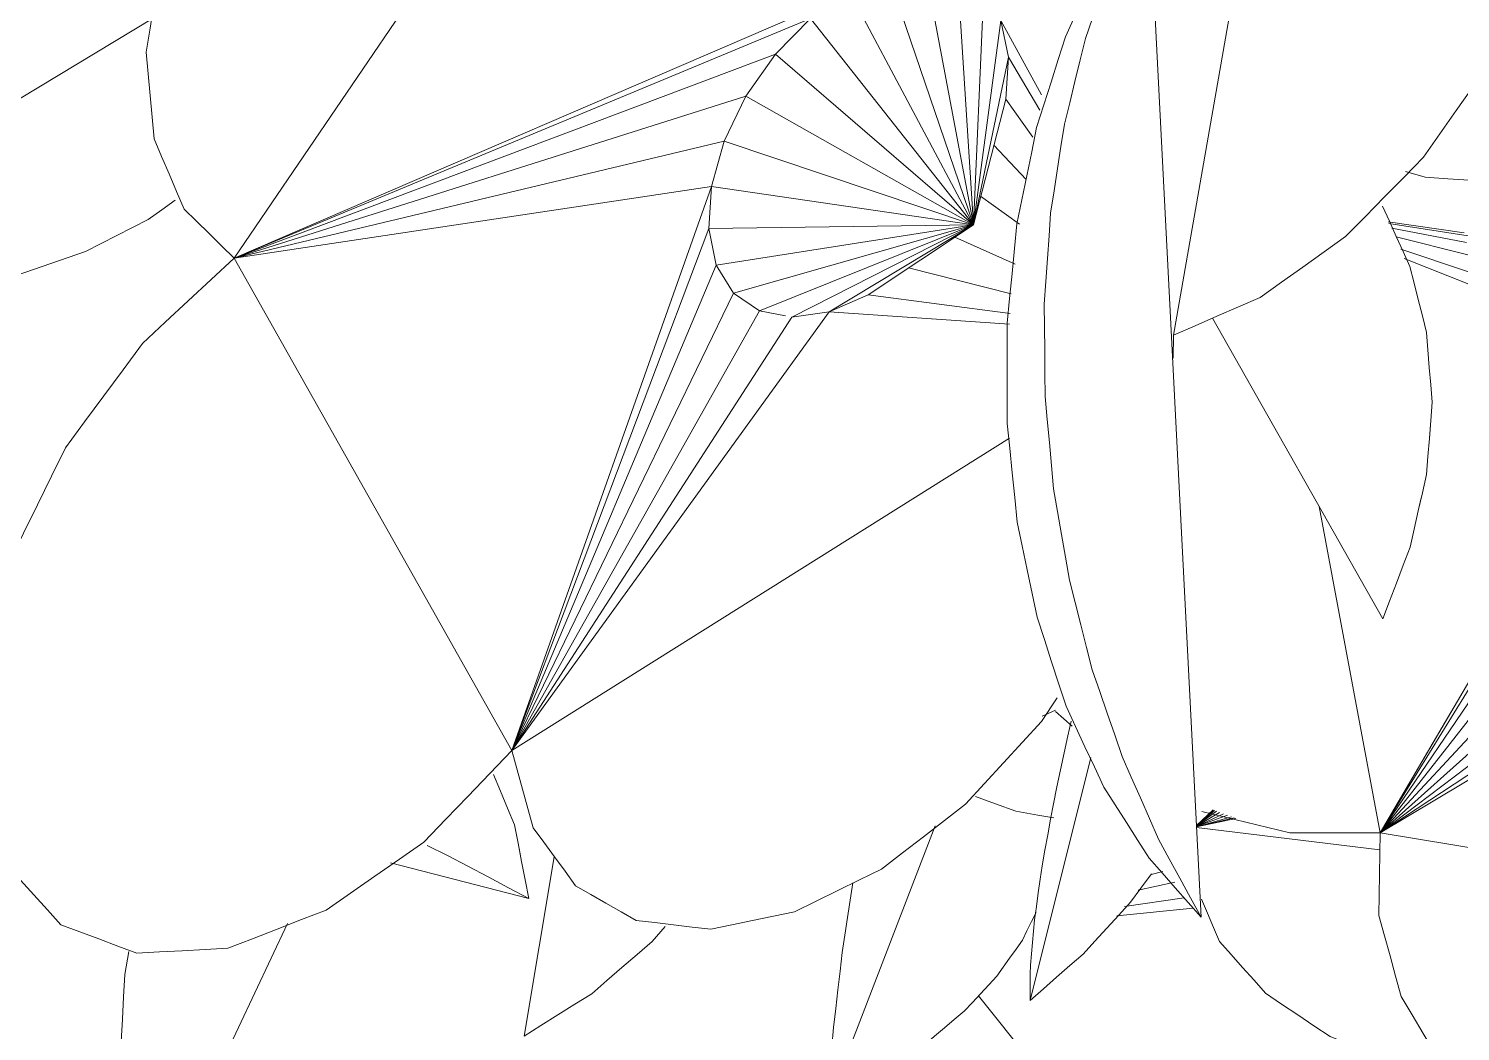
# Model space of a CAD drawing. Header units: metres. Extents: x -18.34 to -13.25, y -25.49 to -16.26.
# Drawn here: x -15.0829 to -15.0059, y -21.3195 to -21.2657 of the extents above; entities that cross this region are included whole.
import ezdxf

# ---------------------------------------------------------------- set-up
doc = ezdxf.new("R2010")
doc.units = ezdxf.units.M
doc.layers.add('Importações nas famílias', color=7, linetype='Continuous', lineweight=5)
doc.layers.add('Vegetação', color=7, linetype='Continuous', lineweight=5)

# ---------------------------------------------------------------- blocks, each defined once
blk = doc.blocks.new('Planta_pergolado_12200 - plantas pergolado_skp_Component_12-V12-Pavimento 02 - Executivo')
at = {"layer": 'Importações nas famílias', "color": 9, "flags": 128}
for points in [[(0.194972, 0.074206), (0.195857, 0.074168), (0.196743, 0.07413), (0.197629, 0.074092), (0.198515, 0.074055)], [(0.198515, 0.074055), (0.199462, 0.074049), (0.20041, 0.074043), (0.201357, 0.074037), (0.202304, 0.074032)]]:
    blk.add_lwpolyline(points, dxfattribs=at)
blk = doc.blocks.new('Planta_pergolado_12200 - plantas pergolado_skp_Component_16-V14-Pavimento 02 - Executivo')
blk.add_blockref('Planta_pergolado_12200 - plantas pergolado_skp_Component_12-V12-Pavimento 02 - Executivo', (0, 0))
blk = doc.blocks.new('Planta_pergolado_12200 - plantas pergolado_skp_Component_12-V3387-Pavimento 02 - Executivo')
at = {"layer": 'Importações nas famílias', "color": 9}
for p, q in [((0.142315, 0.037615), (0.141649, 0.037965)), ((0.142981, 0.037264), (0.142507, 0.037514))]:
    blk.add_line(p, q, dxfattribs=at)
at = {"layer": 'Importações nas famílias', "color": 9, "flags": 128}
blk.add_lwpolyline([(0.141649, 0.037965), (0.140953, 0.038168), (0.140257, 0.03837), (0.139562, 0.038573)], dxfattribs=at)
blk = doc.blocks.new('Planta_pergolado_12200 - plantas pergolado_skp_Component_16-V3391-Pavimento 02 - Executivo')
blk.add_blockref('Planta_pergolado_12200 - plantas pergolado_skp_Component_12-V3387-Pavimento 02 - Executivo', (0, 0))
blk = doc.blocks.new('Planta_pergolado_12200 - plantas pergolado_skp_-V3395-Pavimento 02 - Executivo')
blk.add_blockref('Planta_pergolado_12200 - plantas pergolado_skp_Component_16-V3391-Pavimento 02 - Executivo', (0, 0))
blk = doc.blocks.new('Planta_pergolado_12200 - plantas pergolado_skp_-V3396-Pavimento 02 - Executivo')
at = {"xscale": 1.254472261797389, "yscale": 1.254472261797389, "zscale": 1.254472261797389, "rotation": 44.99999999999149}
blk.add_blockref('Planta_pergolado_12200 - plantas pergolado_skp_-V3395-Pavimento 02 - Executivo', (0.101937, -0.102346), dxfattribs=at)
blk.add_blockref('Planta_pergolado_12200 - plantas pergolado_skp_Component_16-V14-Pavimento 02 - Executivo', (0, 0))
blk.add_blockref('Planta_pergolado_12200 - plantas pergolado_skp_Component_16-V14-Pavimento 02 - Executivo', (0, 0))
blk = doc.blocks.new('Planta_pergolado_12200 - plantas pergolado_skp_Component_12-V117-Pavimento 02 - Executivo')
at = {"layer": 'Importações nas famílias', "color": 9}
blk.add_line((0.185613, 0.08277), (0.185242, 0.08341), dxfattribs=at)
blk = doc.blocks.new('Planta_pergolado_12200 - plantas pergolado_skp_Component_16-V3461-Pavimento 02 - Executivo')
blk.add_blockref('Planta_pergolado_12200 - plantas pergolado_skp_Component_12-V117-Pavimento 02 - Executivo', (0, 0))
blk = doc.blocks.new('Planta_pergolado_12200 - plantas pergolado_skp_Component_12-V1479-Pavimento 02 - Executivo')
at = {"layer": 'Importações nas famílias', "color": 9, "flags": 128}
for points in [[(0.208621, 0.113989), (0.207741, 0.113992), (0.206861, 0.113996), (0.205981, 0.113999)], [(0.210361, 0.113788), (0.209491, 0.113889), (0.208621, 0.113989)]]:
    blk.add_lwpolyline(points, dxfattribs=at)
blk = doc.blocks.new('Planta_pergolado_12200 - plantas pergolado_skp_Component_12-V121-Pavimento 02 - Executivo')
at = {"layer": 'Importações nas famílias', "color": 9}
for p, q in [((0.196914, 0.082997), (0.196429, 0.083173)), ((0.199341, 0.081555), (0.198859, 0.081916))]:
    blk.add_line(p, q, dxfattribs=at)
at = {"layer": 'Importações nas famílias', "color": 9, "flags": 128}
for points in [[(0.198859, 0.081916), (0.198373, 0.082187), (0.197886, 0.082457), (0.1974, 0.082727), (0.196914, 0.082997)], [(0.204502, 0.076562), (0.204045, 0.077091), (0.203588, 0.077621), (0.203131, 0.078151), (0.202674, 0.078681)], [(0.205375, 0.07535), (0.204939, 0.075956), (0.204502, 0.076562)], [(0.194972, 0.074206), (0.195857, 0.074168), (0.196743, 0.07413), (0.197629, 0.074092), (0.198515, 0.074055)], [(0.198515, 0.074055), (0.199462, 0.074049), (0.20041, 0.074043), (0.201357, 0.074037), (0.202304, 0.074032)], [(0.202304, 0.074032), (0.20329, 0.074058), (0.204277, 0.074085)]]:
    blk.add_lwpolyline(points, dxfattribs=at)
blk = doc.blocks.new('Planta_pergolado_12200 - plantas pergolado_skp_Component_17-V3462-Pavimento 02 - Executivo')
at = {"layer": 'Importações nas famílias', "color": 9}
for p, q in [((0.192222, 0.136592), (0.192335, 0.135749)), ((0.192335, 0.135749), (0.192293, 0.134992))]:
    blk.add_line(p, q, dxfattribs=at)
at = {"layer": 'Importações nas famílias', "color": 9, "flags": 128}
for points in [[(0.201453, 0.105242), (0.201343, 0.104123), (0.201232, 0.103004)], [(0.201232, 0.103004), (0.200941, 0.101977), (0.200649, 0.10095), (0.200357, 0.099923), (0.200066, 0.098897)], [(0.200066, 0.098897), (0.199612, 0.098032), (0.199159, 0.097167), (0.198706, 0.096303), (0.198253, 0.095438)], [(0.198253, 0.095438), (0.197669, 0.094794), (0.197085, 0.094151), (0.196501, 0.093507), (0.195918, 0.092863)], [(0.195918, 0.092863), (0.195243, 0.092485), (0.194568, 0.092106), (0.193894, 0.091728)]]:
    blk.add_lwpolyline(points, dxfattribs=at)
blk = doc.blocks.new('Planta_pergolado_12200 - plantas pergolado_skp_Component_16-V3463-Pavimento 02 - Executivo')
for name in ['Planta_pergolado_12200 - plantas pergolado_skp_Component_17-V3462-Pavimento 02 - Executivo', 'Planta_pergolado_12200 - plantas pergolado_skp_Component_12-V1479-Pavimento 02 - Executivo', 'Planta_pergolado_12200 - plantas pergolado_skp_Component_12-V121-Pavimento 02 - Executivo']:
    blk.add_blockref(name, (0, 0))
blk = doc.blocks.new('Planta_pergolado_12200 - plantas pergolado_skp_Component_12-V124-Pavimento 02 - Executivo')
at = {"layer": 'Importações nas famílias', "color": 9}
blk.add_line((0.212101, 0.113588), (0.204258, 0.109532), dxfattribs=at)
at = {"layer": 'Importações nas famílias', "color": 9, "flags": 128}
for points in [[(0.208621, 0.113989), (0.207741, 0.113992), (0.206861, 0.113996), (0.205981, 0.113999)], [(0.212101, 0.113588), (0.211231, 0.113688), (0.210361, 0.113788), (0.209491, 0.113889), (0.208621, 0.113989)], [(0.208829, 0.112857), (0.209647, 0.11304), (0.210465, 0.113222), (0.211283, 0.113405), (0.212101, 0.113588)], [(0.205328, 0.111866), (0.206203, 0.112114), (0.207078, 0.112361), (0.207954, 0.112609), (0.208829, 0.112857)]]:
    blk.add_lwpolyline(points, dxfattribs=at)
blk = doc.blocks.new('Planta_pergolado_12200 - plantas pergolado_skp_Component_12-V125-Pavimento 02 - Executivo')
at = {"layer": 'Importações nas famílias', "color": 9}
blk.add_line((0.206249, 0.074138), (0.191688, 0.078014), dxfattribs=at)
at = {"layer": 'Importações nas famílias', "color": 9, "flags": 128}
for points in [[(0.196914, 0.082997), (0.196429, 0.083173), (0.195943, 0.083349), (0.195458, 0.083526)], [(0.198859, 0.081916), (0.198373, 0.082187), (0.197886, 0.082457), (0.1974, 0.082727), (0.196914, 0.082997)], [(0.200786, 0.080472), (0.200304, 0.080833), (0.199822, 0.081194), (0.199341, 0.081555), (0.198859, 0.081916)], [(0.202674, 0.078681), (0.202202, 0.079129), (0.20173, 0.079577), (0.201258, 0.080024), (0.200786, 0.080472)], [(0.204502, 0.076562), (0.204045, 0.077091), (0.203588, 0.077621), (0.203131, 0.078151), (0.202674, 0.078681)], [(0.206249, 0.074138), (0.205812, 0.074744), (0.205375, 0.07535), (0.204939, 0.075956), (0.204502, 0.076562)], [(0.194972, 0.074206), (0.195857, 0.074168), (0.196743, 0.07413), (0.197629, 0.074092), (0.198515, 0.074055)], [(0.198515, 0.074055), (0.199462, 0.074049), (0.20041, 0.074043), (0.201357, 0.074037), (0.202304, 0.074032)], [(0.202304, 0.074032), (0.20329, 0.074058), (0.204277, 0.074085), (0.205263, 0.074112), (0.206249, 0.074138)]]:
    blk.add_lwpolyline(points, dxfattribs=at)
blk = doc.blocks.new('Planta_pergolado_12200 - plantas pergolado_skp_Component_17-V3464-Pavimento 02 - Executivo')
at = {"layer": 'Importações nas famílias', "color": 9}
for p, q in [((0.192222, 0.136592), (0.192335, 0.135749)), ((0.192335, 0.135749), (0.192293, 0.134992)), ((0.190342, 0.09109), (0.190473, 0.100373)), ((0.19031, 0.091085), (0.189656, 0.092919)), ((0.189677, 0.093001), (0.190312, 0.091085)), ((0.190279, 0.09108), (0.189463, 0.092159)), ((0.19029, 0.091081), (0.189513, 0.092358)), ((0.190299, 0.091083), (0.189568, 0.092573)), ((0.190306, 0.091084), (0.189618, 0.092771)), ((0.190251, 0.091075), (0.189379, 0.091829)), ((0.190252, 0.091075), (0.189381, 0.091836)), ((0.190258, 0.091076), (0.189395, 0.091894)), ((0.190268, 0.091078), (0.189423, 0.092001))]:
    blk.add_line(p, q, dxfattribs=at)
at = {"layer": 'Importações nas famílias', "color": 9, "flags": 128}
for points in [[(0.201453, 0.105242), (0.201343, 0.104123), (0.201232, 0.103004)], [(0.201232, 0.103004), (0.200941, 0.101977), (0.200649, 0.10095), (0.200357, 0.099923), (0.200066, 0.098897)], [(0.200066, 0.098897), (0.199612, 0.098032), (0.199159, 0.097167), (0.198706, 0.096303), (0.198253, 0.095438)], [(0.198253, 0.095438), (0.197669, 0.094794), (0.197085, 0.094151), (0.196501, 0.093507), (0.195918, 0.092863)], [(0.195918, 0.092863), (0.195243, 0.092485), (0.194568, 0.092106), (0.193894, 0.091728)], [(0.190639, 0.0839), (0.190588, 0.083097), (0.190515, 0.081969)], [(0.190515, 0.081969), (0.190258, 0.080917), (0.190002, 0.079866)]]:
    blk.add_lwpolyline(points, dxfattribs=at)
blk = doc.blocks.new('Planta_pergolado_12200 - plantas pergolado_skp_Component_16-V3465-Pavimento 02 - Executivo')
for name in ['Planta_pergolado_12200 - plantas pergolado_skp_Component_17-V3464-Pavimento 02 - Executivo', 'Planta_pergolado_12200 - plantas pergolado_skp_Component_12-V124-Pavimento 02 - Executivo', 'Planta_pergolado_12200 - plantas pergolado_skp_Component_12-V125-Pavimento 02 - Executivo']:
    blk.add_blockref(name, (0, 0))
blk = doc.blocks.new('Planta_pergolado_12200 - plantas pergolado_skp_Component_12-V128-Pavimento 02 - Executivo')
at = {"layer": 'Importações nas famílias', "color": 9}
for p, q in [((0.139728, 0.033131), (0.144312, 0.036563)), ((0.140108, 0.03472), (0.140926, 0.035107)), ((0.124402, 0.021655), (0.126268, 0.023052)), ((0.118394, 0.018006), (0.118225, 0.01703)), ((0.118225, 0.01703), (0.118628, 0.017332))]:
    blk.add_line(p, q, dxfattribs=at)
at = {"layer": 'Importações nas famílias', "color": 9, "flags": 128}
for points in [[(0.141649, 0.037965), (0.140953, 0.038168), (0.140257, 0.03837), (0.139562, 0.038573)], [(0.144312, 0.036563), (0.143646, 0.036914), (0.142981, 0.037264), (0.142315, 0.037615), (0.141649, 0.037965)], [(0.140926, 0.035107), (0.141772, 0.035471), (0.142619, 0.035835), (0.143466, 0.036199), (0.144312, 0.036563)], [(0.118225, 0.01703), (0.11835, 0.017394), (0.118476, 0.017758)]]:
    blk.add_lwpolyline(points, dxfattribs=at)
blk = doc.blocks.new('Planta_pergolado_12200 - plantas pergolado_skp_Component_17-V3466-Pavimento 02 - Executivo')
at = {"layer": 'Importações nas famílias', "color": 9}
for p, q in [((0.159393, 0.05705), (0.1592, 0.056607)), ((0.160029, 0.057152), (0.159353, 0.055801)), ((0.160749, 0.057045), (0.159528, 0.054967)), ((0.161295, 0.057068), (0.159627, 0.054492)), ((0.177606, 0.048161), (0.158641, 0.048161))]:
    blk.add_line(p, q, dxfattribs=at)
blk = doc.blocks.new('Planta_pergolado_12200 - plantas pergolado_skp_Component_16-V3467-Pavimento 02 - Executivo')
for name in ['Planta_pergolado_12200 - plantas pergolado_skp_Component_17-V3466-Pavimento 02 - Executivo', 'Planta_pergolado_12200 - plantas pergolado_skp_Component_12-V128-Pavimento 02 - Executivo']:
    blk.add_blockref(name, (0, 0))
blk = doc.blocks.new('Planta_pergolado_12200 - plantas pergolado_skp_Component_12-V134-Pavimento 02 - Executivo')
at = {"layer": 'Importações nas famílias', "color": 9}
for p, q in [((0.188028, 0.07801), (0.188028, 0.085125)), ((0.188028, 0.079115), (0.188028, 0.078258))]:
    blk.add_line(p, q, dxfattribs=at)
at = {"layer": 'Importações nas famílias', "color": 9, "flags": 128}
for points in [[(0.191766, 0.084599), (0.191341, 0.084986), (0.190916, 0.085373), (0.190491, 0.08576), (0.190066, 0.086147)], [(0.188028, 0.084828), (0.188028, 0.084168), (0.188028, 0.083508), (0.188028, 0.082848), (0.188028, 0.082188)], [(0.193109, 0.082975), (0.192773, 0.083381), (0.192438, 0.083787), (0.192102, 0.084193), (0.191766, 0.084599)], [(0.194078, 0.081294), (0.193836, 0.081714), (0.193593, 0.082134), (0.193351, 0.082555), (0.193109, 0.082975)], [(0.188028, 0.082188), (0.188028, 0.08142), (0.188028, 0.080652), (0.188028, 0.079884), (0.188028, 0.079115)], [(0.194664, 0.079575), (0.194518, 0.080005), (0.194371, 0.080435), (0.194225, 0.080864), (0.194078, 0.081294)], [(0.19486, 0.077836), (0.194811, 0.078271), (0.194762, 0.078706), (0.194713, 0.07914), (0.194664, 0.079575)], [(0.194664, 0.076098), (0.194713, 0.076533), (0.194762, 0.076967), (0.194811, 0.077402), (0.19486, 0.077836)], [(0.194078, 0.074379), (0.194225, 0.074809), (0.194371, 0.075238), (0.194518, 0.075668), (0.194664, 0.076098)], [(0.193109, 0.072698), (0.193351, 0.073118), (0.193593, 0.073538), (0.193836, 0.073959), (0.194078, 0.074379)], [(0.192149, 0.071537), (0.192438, 0.071886), (0.192773, 0.072292), (0.193109, 0.072698)]]:
    blk.add_lwpolyline(points, dxfattribs=at)
blk = doc.blocks.new('Planta_pergolado_12200 - plantas pergolado_skp_Component_12-V97-Pavimento 02 - Executivo')
at = {"layer": 'Importações nas famílias', "color": 9}
blk.add_line((0.194707, 0.050667), (0.190574, 0.056524), dxfattribs=at)
at = {"layer": 'Importações nas famílias', "color": 9, "flags": 128}
for points in [[(0.191887, 0.064873), (0.192159, 0.064331), (0.192584, 0.063482)], [(0.192584, 0.063482), (0.192898, 0.062633), (0.193212, 0.061784), (0.193526, 0.060934), (0.193841, 0.060085)], [(0.193841, 0.060085), (0.194036, 0.059255), (0.194232, 0.058425), (0.194428, 0.057595), (0.194624, 0.056765)], [(0.194624, 0.056765), (0.194696, 0.055974), (0.194769, 0.055183), (0.194842, 0.054392), (0.194915, 0.053601)], [(0.194915, 0.053601), (0.194863, 0.052867), (0.194811, 0.052134), (0.194759, 0.0514), (0.194707, 0.050667)]]:
    blk.add_lwpolyline(points, dxfattribs=at)
blk = doc.blocks.new('Planta_pergolado_12200 - plantas pergolado_skp_Component_12-V3468-Pavimento 02 - Executivo')
at = {"layer": 'Importações nas famílias', "color": 9}
blk.add_line((0.187216, 0.078849), (0.185016, 0.082519), dxfattribs=at)
at = {"layer": 'Importações nas famílias', "color": 9, "flags": 128}
blk.add_lwpolyline([(0.188179, 0.079172), (0.18778, 0.079038), (0.187216, 0.078849)], dxfattribs=at)
blk = doc.blocks.new('Planta_pergolado_12200 - plantas pergolado_skp_Component_17-V3469-Pavimento 02 - Executivo')
at = {"layer": 'Importações nas famílias', "color": 9}
blk.add_line((0.193796, 0.091238), (0.193764, 0.090477), dxfattribs=at)
at = {"layer": 'Importações nas famílias', "color": 9, "flags": 128}
for points in [[(0.193764, 0.090477), (0.193695, 0.089573), (0.193625, 0.08867), (0.193556, 0.087766), (0.193486, 0.086863)], [(0.191194, 0.085477), (0.191103, 0.08617), (0.191013, 0.086863)], [(0.193486, 0.086863), (0.193396, 0.08617), (0.193305, 0.085477), (0.193215, 0.084783), (0.193124, 0.08409)], [(0.193124, 0.08409), (0.193019, 0.083654), (0.192913, 0.083219)]]:
    blk.add_lwpolyline(points, dxfattribs=at)
blk = doc.blocks.new('Planta_pergolado_12200 - plantas pergolado_skp_Component_16-V3470-Pavimento 02 - Executivo')
for name in ['Planta_pergolado_12200 - plantas pergolado_skp_Component_17-V3469-Pavimento 02 - Executivo', 'Planta_pergolado_12200 - plantas pergolado_skp_Component_12-V134-Pavimento 02 - Executivo', 'Planta_pergolado_12200 - plantas pergolado_skp_Component_12-V3468-Pavimento 02 - Executivo', 'Planta_pergolado_12200 - plantas pergolado_skp_Component_12-V97-Pavimento 02 - Executivo']:
    blk.add_blockref(name, (0, 0))
blk = doc.blocks.new('Planta_pergolado_12200 - plantas pergolado_skp_-V3473-Pavimento 02 - Executivo')
for name in ['Planta_pergolado_12200 - plantas pergolado_skp_Component_16-V3470-Pavimento 02 - Executivo', 'Planta_pergolado_12200 - plantas pergolado_skp_Component_16-V3467-Pavimento 02 - Executivo']:
    blk.add_blockref(name, (0, 0))
blk = doc.blocks.new('Planta_pergolado_12200 - plantas pergolado_skp_-V3474-Pavimento 02 - Executivo')
at = {"xscale": 1.254472261797389, "yscale": 1.254472261797389, "zscale": 1.254472261797389, "rotation": 44.99999999999149}
blk.add_blockref('Planta_pergolado_12200 - plantas pergolado_skp_-V3473-Pavimento 02 - Executivo', (0.101937, -0.102346), dxfattribs=at)
for name in ['Planta_pergolado_12200 - plantas pergolado_skp_Component_16-V3461-Pavimento 02 - Executivo', 'Planta_pergolado_12200 - plantas pergolado_skp_Component_16-V3465-Pavimento 02 - Executivo', 'Planta_pergolado_12200 - plantas pergolado_skp_Component_16-V3463-Pavimento 02 - Executivo']:
    blk.add_blockref(name, (0, 0))
blk = doc.blocks.new('Planta_pergolado_12200 - plantas pergolado_skp_-V3475-Pavimento 02 - Executivo')
at = {"rotation": 89.9999999999999}
for name in ['Planta_pergolado_12200 - plantas pergolado_skp_-V3474-Pavimento 02 - Executivo', 'Planta_pergolado_12200 - plantas pergolado_skp_-V3396-Pavimento 02 - Executivo']:
    blk.add_blockref(name, (0.696245, 0.01573), dxfattribs=at)
blk = doc.blocks.new('Planta_pergolado_12200 - plantas pergolado_skp_Component_12-V389-Pavimento 02 - Executivo')
at = {"layer": 'Importações nas famílias', "color": 9}
for p, q in [((0.186091, 0.276065), (0.177946, 0.265362)), ((0.17561, 0.262292), (0.170155, 0.255122)), ((0.170963, 0.262488), (0.170447, 0.261856))]:
    blk.add_line(p, q, dxfattribs=at)
at = {"layer": 'Importações nas famílias', "color": 9, "flags": 128}
for points in [[(0.186091, 0.276065), (0.185327, 0.275535), (0.184564, 0.275005), (0.1838, 0.274476), (0.183037, 0.273946)], [(0.186151, 0.272047), (0.186136, 0.273051), (0.186121, 0.274056), (0.186106, 0.27506), (0.186091, 0.276065)], [(0.183037, 0.273946), (0.182308, 0.273383), (0.181579, 0.27282), (0.18085, 0.272257), (0.180121, 0.271693)], [(0.180121, 0.271693), (0.179434, 0.271103), (0.178747, 0.270512), (0.178061, 0.269922), (0.177374, 0.269331)], [(0.185777, 0.268063), (0.18587, 0.269059), (0.185964, 0.270055), (0.186057, 0.271051), (0.186151, 0.272047)], [(0.177374, 0.269331), (0.176738, 0.26872), (0.176101, 0.268109), (0.175464, 0.267498)], [(0.184977, 0.264207), (0.185177, 0.265171), (0.185377, 0.266135), (0.185577, 0.267099), (0.185777, 0.268063)], [(0.183769, 0.260569), (0.184071, 0.261478), (0.184373, 0.262388), (0.184675, 0.263297), (0.184977, 0.264207)], [(0.170447, 0.261856), (0.170001, 0.261224), (0.169554, 0.260592), (0.169108, 0.259959), (0.168661, 0.259327)], [(0.182183, 0.257234), (0.18258, 0.258068), (0.182976, 0.258902), (0.183373, 0.259735), (0.183769, 0.260569)], [(0.168661, 0.259327), (0.168289, 0.258702), (0.167917, 0.258077), (0.167545, 0.257451), (0.167173, 0.256826)], [(0.180256, 0.254281), (0.180738, 0.255019), (0.18122, 0.255758), (0.181702, 0.256496), (0.182183, 0.257234)], [(0.167173, 0.256826), (0.166879, 0.256215), (0.166585, 0.255604), (0.166291, 0.254992)], [(0.179144, 0.25303), (0.1797, 0.253656), (0.180256, 0.254281)]]:
    blk.add_lwpolyline(points, dxfattribs=at)
blk = doc.blocks.new('Planta_pergolado_12200 - plantas pergolado_skp_Component_12-V390-Pavimento 02 - Executivo')
at = {"layer": 'Importações nas famílias', "color": 9}
for p, q in [((0.219014, 0.231057), (0.209893, 0.23052)), ((0.212767, 0.224606), (0.213596, 0.225169))]:
    blk.add_line(p, q, dxfattribs=at)
at = {"layer": 'Importações nas famílias', "color": 9, "flags": 128}
for points in [[(0.216531, 0.227904), (0.217152, 0.228692), (0.217773, 0.22948), (0.218393, 0.230269), (0.219014, 0.231057)], [(0.213596, 0.225169), (0.21433, 0.225853), (0.215064, 0.226536), (0.215797, 0.22722), (0.216531, 0.227904)]]:
    blk.add_lwpolyline(points, dxfattribs=at)
blk = doc.blocks.new('Planta_pergolado_12200 - plantas pergolado_skp_Component_12-V1765-Pavimento 02 - Executivo')
at = {"layer": 'Importações nas famílias', "color": 9}
blk.add_line((0.193508, 0.190394), (0.179397, 0.200536), dxfattribs=at)
at = {"layer": 'Importações nas famílias', "color": 9, "flags": 128}
for points in [[(0.172878, 0.192645), (0.173596, 0.192222), (0.174314, 0.1918), (0.175032, 0.191377), (0.17575, 0.190955)], [(0.17575, 0.190955), (0.17655, 0.190658), (0.177351, 0.190361), (0.178152, 0.190063), (0.178953, 0.189766)], [(0.189778, 0.189424), (0.19071, 0.189667), (0.191643, 0.189909), (0.192575, 0.190151), (0.193508, 0.190394)], [(0.178953, 0.189766), (0.179818, 0.189601), (0.180684, 0.189437), (0.181549, 0.189272), (0.182414, 0.189107)], [(0.186051, 0.188992), (0.186982, 0.1891), (0.187914, 0.189208), (0.188846, 0.189316), (0.189778, 0.189424)], [(0.182414, 0.189107), (0.183323, 0.189078), (0.184232, 0.189049), (0.185141, 0.189021), (0.186051, 0.188992)]]:
    blk.add_lwpolyline(points, dxfattribs=at)
blk = doc.blocks.new('Planta_pergolado_12200 - plantas pergolado_skp_Component_17-V3692-Pavimento 02 - Executivo')
at = {"layer": 'Importações nas famílias', "color": 9}
blk.add_line((0.17103, 0.191689), (0.1712, 0.190679), dxfattribs=at)
at = {"layer": 'Importações nas famílias', "color": 9, "flags": 128}
blk.add_lwpolyline([(0.1712, 0.190679), (0.171157, 0.189541), (0.171116, 0.188459)], dxfattribs=at)
blk = doc.blocks.new('Planta_pergolado_12200 - plantas pergolado_skp_Component_16-V3693-Pavimento 02 - Executivo')
for name in ['Planta_pergolado_12200 - plantas pergolado_skp_Component_12-V389-Pavimento 02 - Executivo', 'Planta_pergolado_12200 - plantas pergolado_skp_Component_17-V3692-Pavimento 02 - Executivo', 'Planta_pergolado_12200 - plantas pergolado_skp_Component_12-V390-Pavimento 02 - Executivo', 'Planta_pergolado_12200 - plantas pergolado_skp_Component_12-V1765-Pavimento 02 - Executivo']:
    blk.add_blockref(name, (0, 0))
blk = doc.blocks.new('Planta_pergolado_12200 - plantas pergolado_skp_Component_12-V3694-Pavimento 02 - Executivo')
at = {"layer": 'Importações nas famílias', "color": 9}
blk.add_line((0.170963, 0.262488), (0.170447, 0.261856), dxfattribs=at)
at = {"layer": 'Importações nas famílias', "color": 9, "flags": 128}
for points in [[(0.184564, 0.275005), (0.1838, 0.274476), (0.183037, 0.273946)], [(0.183037, 0.273946), (0.182308, 0.273383), (0.181579, 0.27282), (0.18085, 0.272257), (0.180121, 0.271693)], [(0.186151, 0.272047), (0.186136, 0.273051), (0.186121, 0.274056)], [(0.180121, 0.271693), (0.179434, 0.271103), (0.178747, 0.270512), (0.178061, 0.269922), (0.177374, 0.269331)], [(0.185777, 0.268063), (0.18587, 0.269059), (0.185964, 0.270055), (0.186057, 0.271051), (0.186151, 0.272047)], [(0.177374, 0.269331), (0.176738, 0.26872), (0.176101, 0.268109), (0.175464, 0.267498)], [(0.184977, 0.264207), (0.185177, 0.265171), (0.185377, 0.266135), (0.185577, 0.267099), (0.185777, 0.268063)], [(0.183769, 0.260569), (0.184071, 0.261478), (0.184373, 0.262388), (0.184675, 0.263297), (0.184977, 0.264207)], [(0.170001, 0.261224), (0.169554, 0.260592), (0.169108, 0.259959), (0.168661, 0.259327)], [(0.182183, 0.257234), (0.18258, 0.258068), (0.182976, 0.258902), (0.183373, 0.259735), (0.183769, 0.260569)], [(0.168661, 0.259327), (0.168289, 0.258702), (0.167917, 0.258077), (0.167545, 0.257451), (0.167173, 0.256826)], [(0.180256, 0.254281), (0.180738, 0.255019), (0.18122, 0.255758), (0.181702, 0.256496), (0.182183, 0.257234)], [(0.167173, 0.256826), (0.166879, 0.256215), (0.166585, 0.255604), (0.166291, 0.254992)], [(0.179144, 0.25303), (0.1797, 0.253656), (0.180256, 0.254281)]]:
    blk.add_lwpolyline(points, dxfattribs=at)
blk = doc.blocks.new('Planta_pergolado_12200 - plantas pergolado_skp_Component_12-V395-Pavimento 02 - Executivo')
at = {"layer": 'Importações nas famílias', "color": 9}
blk.add_line((0.212767, 0.224606), (0.213596, 0.225169), dxfattribs=at)
at = {"layer": 'Importações nas famílias', "color": 9, "flags": 128}
for points in [[(0.216531, 0.227904), (0.217152, 0.228692), (0.217773, 0.22948)], [(0.213596, 0.225169), (0.21433, 0.225853), (0.215064, 0.226536), (0.215797, 0.22722), (0.216531, 0.227904)]]:
    blk.add_lwpolyline(points, dxfattribs=at)
blk = doc.blocks.new('Planta_pergolado_12200 - plantas pergolado_skp_Component_12-V3696-Pavimento 02 - Executivo')
at = {"layer": 'Importações nas famílias', "color": 9}
for p, q in [((0.178152, 0.190063), (0.178953, 0.189766)), ((0.189778, 0.189424), (0.19071, 0.189667)), ((0.186051, 0.188992), (0.186982, 0.1891))]:
    blk.add_line(p, q, dxfattribs=at)
at = {"layer": 'Importações nas famílias', "color": 9, "flags": 128}
for points in [[(0.172878, 0.192645), (0.173596, 0.192222), (0.174314, 0.1918), (0.175032, 0.191377), (0.17575, 0.190955)], [(0.17575, 0.190955), (0.17655, 0.190658), (0.177351, 0.190361)], [(0.178953, 0.189766), (0.179818, 0.189601), (0.180684, 0.189437), (0.181549, 0.189272), (0.182414, 0.189107)], [(0.187245, 0.18913), (0.187914, 0.189208), (0.188846, 0.189316), (0.189778, 0.189424)], [(0.182414, 0.189107), (0.183323, 0.189078), (0.184217, 0.18905)], [(0.184232, 0.189049), (0.185141, 0.189021), (0.186051, 0.188992)]]:
    blk.add_lwpolyline(points, dxfattribs=at)
blk = doc.blocks.new('Planta_pergolado_12200 - plantas pergolado_skp_Component_17-V3697-Pavimento 02 - Executivo')
at = {"layer": 'Importações nas famílias', "color": 9}
blk.add_line((0.17103, 0.191689), (0.1712, 0.190679), dxfattribs=at)
at = {"layer": 'Importações nas famílias', "color": 9, "flags": 128}
blk.add_lwpolyline([(0.1712, 0.190679), (0.171157, 0.189541), (0.171116, 0.188459)], dxfattribs=at)
blk = doc.blocks.new('Planta_pergolado_12200 - plantas pergolado_skp_Component_16-V3698-Pavimento 02 - Executivo')
for name in ['Planta_pergolado_12200 - plantas pergolado_skp_Component_12-V3694-Pavimento 02 - Executivo', 'Planta_pergolado_12200 - plantas pergolado_skp_Component_17-V3697-Pavimento 02 - Executivo', 'Planta_pergolado_12200 - plantas pergolado_skp_Component_12-V395-Pavimento 02 - Executivo', 'Planta_pergolado_12200 - plantas pergolado_skp_Component_12-V3696-Pavimento 02 - Executivo']:
    blk.add_blockref(name, (0, 0))
blk = doc.blocks.new('Planta_pergolado_12200 - plantas pergolado_skp_-V3722-Pavimento 02 - Executivo')
for name in ['Planta_pergolado_12200 - plantas pergolado_skp_Component_16-V3693-Pavimento 02 - Executivo', 'Planta_pergolado_12200 - plantas pergolado_skp_Component_16-V3698-Pavimento 02 - Executivo']:
    blk.add_blockref(name, (0, 0))
blk = doc.blocks.new('Planta_pergolado_12200 - plantas pergolado_skp_-V3781-Pavimento 02 - Executivo')
at = {"rotation": 89.9999999999999}
blk.add_blockref('Planta_pergolado_12200 - plantas pergolado_skp_-V3722-Pavimento 02 - Executivo', (0.274037, 0.01573), dxfattribs=at)
blk = doc.blocks.new('Planta_pergolado_12200 - plantas pergolado_skp_Component_12-V3929-Pavimento 02 - Executivo')
at = {"layer": 'Importações nas famílias', "color": 9}
for p, q in [((-0.269228, 0.287626), (-0.270266, 0.288095)), ((-0.320972, 0.282351), (-0.26528, 0.285198))]:
    blk.add_line(p, q, dxfattribs=at)
at = {"layer": 'Importações nas famílias', "color": 9, "flags": 128}
for points in [[(-0.294446, 0.292767), (-0.295772, 0.292632), (-0.297099, 0.292497), (-0.298426, 0.292362), (-0.299752, 0.292226)], [(-0.289061, 0.292773), (-0.290407, 0.292771), (-0.291754, 0.29277), (-0.2931, 0.292769), (-0.294446, 0.292767)], [(-0.283724, 0.292243), (-0.285058, 0.292376), (-0.286393, 0.292508), (-0.287727, 0.29264), (-0.289061, 0.292773)], [(-0.299752, 0.292226), (-0.301028, 0.29196), (-0.302304, 0.291694), (-0.30358, 0.291429), (-0.304855, 0.291163)], [(-0.27856, 0.29119), (-0.279851, 0.291454), (-0.281142, 0.291717), (-0.282433, 0.29198), (-0.283724, 0.292243)], [(-0.304855, 0.291163), (-0.30605, 0.290772), (-0.307246, 0.290382), (-0.308441, 0.289992), (-0.309636, 0.289601)], [(-0.292992, 0.290728), (-0.291753, 0.290741), (-0.290515, 0.290755), (-0.289277, 0.290768), (-0.288039, 0.290782)], [(-0.288039, 0.290782), (-0.286816, 0.290695), (-0.285594, 0.290609), (-0.284371, 0.290522), (-0.283149, 0.290436)], [(-0.27369, 0.289639), (-0.274907, 0.290027), (-0.276125, 0.290415), (-0.277342, 0.290803), (-0.27856, 0.29119)], [(-0.302865, 0.289428), (-0.301637, 0.28964), (-0.300408, 0.289851), (-0.29918, 0.290063), (-0.297952, 0.290275)], [(-0.297952, 0.290275), (-0.296712, 0.290388), (-0.295472, 0.290501), (-0.294232, 0.290615), (-0.292992, 0.290728)], [(-0.283149, 0.290436), (-0.281956, 0.290251), (-0.280762, 0.290065), (-0.279569, 0.28988), (-0.278376, 0.289694)], [(-0.309636, 0.289601), (-0.310722, 0.289096), (-0.311808, 0.28859), (-0.312895, 0.288085), (-0.313981, 0.287579)], [(-0.307676, 0.288196), (-0.306473, 0.288504), (-0.30527, 0.288812), (-0.304068, 0.28912), (-0.302865, 0.289428)], [(-0.278376, 0.289694), (-0.277225, 0.289412), (-0.276075, 0.28913), (-0.274924, 0.288847), (-0.273773, 0.288565)], [(-0.271459, 0.288633), (-0.272575, 0.289136), (-0.27369, 0.289639)], [(-0.273773, 0.288565), (-0.272678, 0.288189), (-0.271582, 0.287813), (-0.270487, 0.287437), (-0.269392, 0.287061)], [(-0.312332, 0.286594), (-0.311168, 0.286994), (-0.310004, 0.287395), (-0.30884, 0.287796), (-0.307676, 0.288196)], [(-0.313981, 0.287579), (-0.314933, 0.28697), (-0.315885, 0.286361), (-0.316838, 0.285752), (-0.31779, 0.285143)], [(-0.269392, 0.287061), (-0.268364, 0.286595), (-0.267336, 0.28613), (-0.266308, 0.285664), (-0.26528, 0.285198)], [(-0.266267, 0.285805), (-0.267254, 0.286412), (-0.268241, 0.287019), (-0.269228, 0.287626)], [(-0.31678, 0.284638), (-0.315668, 0.285127), (-0.314556, 0.285616), (-0.313444, 0.286105), (-0.312332, 0.286594)], [(-0.31779, 0.285143), (-0.318585, 0.284445), (-0.319381, 0.283747), (-0.320176, 0.283049), (-0.320972, 0.282351)], [(-0.320972, 0.282351), (-0.319924, 0.282923), (-0.318876, 0.283494), (-0.317828, 0.284066), (-0.31678, 0.284638)]]:
    blk.add_lwpolyline(points, dxfattribs=at)
blk = doc.blocks.new('Planta_pergolado_12200 - plantas pergolado_skp_Component_17-V3931-Pavimento 02 - Executivo')
at = {"layer": 'Importações nas famílias', "color": 9}
for p, q in [((-0.285564, 0.334299), (-0.312009, 0.319373)), ((-0.281716, 0.308663), (-0.285564, 0.334299)), ((-0.285564, 0.334299), (-0.246916, 0.307988)), ((-0.279289, 0.307983), (-0.285564, 0.334299)), ((-0.276867, 0.306811), (-0.285564, 0.334299)), ((-0.274617, 0.305225), (-0.285564, 0.334299)), ((-0.272691, 0.303335), (-0.285564, 0.334299)), ((-0.271516, 0.301684), (-0.285564, 0.334299)), ((-0.285938, 0.308397), (-0.312009, 0.319373)), ((-0.312009, 0.319373), (-0.287445, 0.307469)), ((-0.312009, 0.319373), (-0.288401, 0.306083)), ((-0.283984, 0.308805), (-0.312009, 0.319373)), ((-0.312009, 0.319373), (-0.281716, 0.308663)), ((-0.295233, 0.292646), (-0.312009, 0.319373)), ((-0.288446, 0.302341), (-0.312009, 0.319373)), ((-0.288743, 0.304334), (-0.312009, 0.319373)), ((-0.285938, 0.308397), (-0.283984, 0.308805)), ((-0.283984, 0.308805), (-0.281716, 0.308663)), ((-0.283779, 0.294579), (-0.283984, 0.308805)), ((-0.283779, 0.294579), (-0.281716, 0.308663)), ((-0.279289, 0.307983), (-0.281716, 0.308663)), ((-0.287445, 0.307469), (-0.285938, 0.308397)), ((-0.283779, 0.294579), (-0.285938, 0.308397)), ((-0.283779, 0.294579), (-0.279289, 0.307983)), ((-0.276867, 0.306811), (-0.279289, 0.307983)), ((-0.288401, 0.306083), (-0.287445, 0.307469)), ((-0.283779, 0.294579), (-0.287445, 0.307469)), ((-0.283779, 0.294579), (-0.276867, 0.306811)), ((-0.274617, 0.305225), (-0.276867, 0.306811)), ((-0.288674, 0.304685), (-0.288401, 0.306083)), ((-0.283779, 0.294579), (-0.288401, 0.306083)), ((-0.283779, 0.294579), (-0.274617, 0.305225)), ((-0.272691, 0.303335), (-0.274617, 0.305225)), ((-0.288743, 0.304334), (-0.283779, 0.294579)), ((-0.288743, 0.304334), (-0.288446, 0.302341)), ((-0.283779, 0.294579), (-0.272691, 0.303335)), ((-0.288446, 0.302341), (-0.289106, 0.292641)), ((-0.283779, 0.294579), (-0.288446, 0.302341)), ((-0.288446, 0.302341), (-0.287531, 0.300239)), ((-0.283779, 0.294579), (-0.27122, 0.301269)), ((-0.288542, 0.292613), (-0.287531, 0.300239)), ((-0.283779, 0.294579), (-0.287531, 0.300239)), ((-0.283779, 0.294579), (-0.27119, 0.298866)), ((-0.287487, 0.292562), (-0.286089, 0.298063)), ((-0.283779, 0.294579), (-0.272203, 0.296761)), ((-0.285895, 0.292349), (-0.284449, 0.29558)), ((-0.283779, 0.294579), (-0.271976, 0.295323)), ((-0.283779, 0.294579), (-0.274767, 0.292704)), ((-0.272813, 0.293111), (-0.283779, 0.294579)), ((-0.283779, 0.294579), (-0.271923, 0.294066)), ((-0.277035, 0.292845), (-0.283779, 0.294579)), ((-0.283748, 0.292109), (-0.28224, 0.294203)), ((-0.281342, 0.291747), (-0.279509, 0.293481)), ((-0.276805, 0.29092), (-0.272813, 0.293111)), ((-0.274767, 0.292704), (-0.272813, 0.293111)), ((-0.279077, 0.291393), (-0.277035, 0.292845)), ((-0.277619, 0.291011), (-0.274767, 0.292704)), ((-0.277035, 0.292845), (-0.274767, 0.292704)), ((-0.310459, 0.290924), (-0.309185, 0.290087)), ((-0.290933, 0.283854), (-0.289704, 0.283836)), ((-0.289704, 0.283836), (-0.253721, 0.277543))]:
    blk.add_line(p, q, dxfattribs=at)
at = {"layer": 'Importações nas famílias', "color": 9, "flags": 128}
for points in [[(-0.318173, 0.346507), (-0.318972, 0.345781), (-0.319771, 0.345055), (-0.32057, 0.344329), (-0.321369, 0.343602)], [(-0.295757, 0.343366), (-0.297286, 0.344114), (-0.298815, 0.344861), (-0.300345, 0.345609), (-0.301874, 0.346357)], [(-0.321369, 0.343602), (-0.321752, 0.342585), (-0.322134, 0.341567), (-0.322516, 0.340549), (-0.322898, 0.339531)], [(-0.290161, 0.339229), (-0.29156, 0.340263), (-0.292959, 0.341297), (-0.294358, 0.342332), (-0.295757, 0.343366)], [(-0.322898, 0.339531), (-0.322831, 0.338309), (-0.322764, 0.337086), (-0.322697, 0.335864), (-0.32263, 0.334641)], [(-0.285564, 0.334299), (-0.286713, 0.335532), (-0.287862, 0.336764), (-0.289012, 0.337996), (-0.290161, 0.339229)], [(-0.279163, 0.338598), (-0.280106, 0.338195), (-0.281048, 0.337793), (-0.28199, 0.337391), (-0.282933, 0.336988)], [(-0.274513, 0.339017), (-0.275676, 0.338913), (-0.276838, 0.338808), (-0.278001, 0.338703), (-0.279163, 0.338598)], [(-0.2693, 0.338219), (-0.270603, 0.338419), (-0.271906, 0.338618), (-0.27321, 0.338818), (-0.274513, 0.339017)], [(-0.282933, 0.336988), (-0.28359, 0.336316), (-0.284248, 0.335644), (-0.284906, 0.334972), (-0.285564, 0.334299)], [(-0.32263, 0.334641), (-0.322119, 0.333319), (-0.321608, 0.331996), (-0.321097, 0.330674), (-0.320586, 0.329351)], [(-0.320586, 0.329351), (-0.319675, 0.328041), (-0.318764, 0.326732), (-0.317853, 0.325422), (-0.316942, 0.324112)], [(-0.316942, 0.324112), (-0.315708, 0.322927), (-0.314475, 0.321743), (-0.313242, 0.320558), (-0.312009, 0.319373)], [(-0.312009, 0.319373), (-0.313048, 0.319087), (-0.314087, 0.318802), (-0.315126, 0.318516), (-0.316165, 0.31823)], [(-0.316165, 0.31823), (-0.316943, 0.317662), (-0.317721, 0.317093), (-0.3185, 0.316524), (-0.319278, 0.315955)], [(-0.319278, 0.315955), (-0.319742, 0.315142), (-0.320207, 0.314329), (-0.320671, 0.313515), (-0.321135, 0.312702)], [(-0.321135, 0.312702), (-0.321254, 0.3117), (-0.321373, 0.310697), (-0.321492, 0.309695), (-0.321611, 0.308692)], [(-0.321611, 0.308692), (-0.321376, 0.307569), (-0.321141, 0.306446), (-0.320907, 0.305323), (-0.320672, 0.3042)], [(-0.320672, 0.3042), (-0.3201, 0.303033), (-0.319527, 0.301865), (-0.318955, 0.300698), (-0.318383, 0.29953)], [(-0.318383, 0.29953), (-0.317512, 0.298398), (-0.316641, 0.297266), (-0.31577, 0.296134), (-0.314899, 0.295002)], [(-0.314899, 0.295002), (-0.313789, 0.293983), (-0.312679, 0.292963), (-0.311569, 0.291944), (-0.310459, 0.290924)], [(-0.289704, 0.283836), (-0.289197, 0.282672), (-0.28869, 0.281507), (-0.288183, 0.280342), (-0.287675, 0.279177)], [(-0.287675, 0.279177), (-0.28686, 0.278032), (-0.286045, 0.276886), (-0.285229, 0.275741), (-0.284414, 0.274595)], [(-0.284414, 0.274595), (-0.283346, 0.273547), (-0.282278, 0.272499), (-0.28121, 0.271452), (-0.280143, 0.270404)], [(-0.280143, 0.270404), (-0.278895, 0.269525), (-0.277647, 0.268646), (-0.276399, 0.267767), (-0.275816, 0.267356)]]:
    blk.add_lwpolyline(points, dxfattribs=at)
blk = doc.blocks.new('Planta_pergolado_12200 - plantas pergolado_skp_Component_16-V3932-Pavimento 02 - Executivo')
for name in ['Planta_pergolado_12200 - plantas pergolado_skp_Component_17-V3931-Pavimento 02 - Executivo', 'Planta_pergolado_12200 - plantas pergolado_skp_Component_12-V3929-Pavimento 02 - Executivo']:
    blk.add_blockref(name, (0, 0))
blk = doc.blocks.new('Planta_pergolado_12200 - plantas pergolado_skp_Component_12-V726-Pavimento 02 - Executivo')
at = {"layer": 'Importações nas famílias', "color": 9}
for p, q in [((-0.321302, -0.331431), (-0.337487, -0.339088)), ((-0.324043, -0.340176), (-0.322805, -0.339957))]:
    blk.add_line(p, q, dxfattribs=at)
at = {"layer": 'Importações nas famílias', "color": 9, "flags": 128}
for points in [[(-0.337487, -0.339088), (-0.336454, -0.339332), (-0.33542, -0.339577), (-0.334386, -0.339822), (-0.333352, -0.340067)], [(-0.333352, -0.340067), (-0.332223, -0.340159), (-0.331094, -0.34025), (-0.329965, -0.340341), (-0.328835, -0.340433)], [(-0.328835, -0.340433), (-0.327637, -0.340368), (-0.326439, -0.340304), (-0.325241, -0.34024), (-0.324043, -0.340176)]]:
    blk.add_lwpolyline(points, dxfattribs=at)
blk = doc.blocks.new('Planta_pergolado_12200 - plantas pergolado_skp_Component_16-V3935-Pavimento 02 - Executivo')
at = {"extrusion": (0, 0, -1), "zscale": -1, "rotation": 180}
blk.add_blockref('Planta_pergolado_12200 - plantas pergolado_skp_Component_12-V726-Pavimento 02 - Executivo', (0, 0), dxfattribs=at)
blk = doc.blocks.new('Planta_pergolado_12200 - plantas pergolado_skp_-V3951-Pavimento 02 - Executivo')
for name in ['Planta_pergolado_12200 - plantas pergolado_skp_Component_16-V3935-Pavimento 02 - Executivo', 'Planta_pergolado_12200 - plantas pergolado_skp_Component_16-V3932-Pavimento 02 - Executivo']:
    blk.add_blockref(name, (0, 0))
blk = doc.blocks.new('Planta_pergolado_12200 - plantas pergolado_skp_-V3952-Pavimento 02 - Executivo')
blk.add_blockref('Planta_pergolado_12200 - plantas pergolado_skp_-V3951-Pavimento 02 - Executivo', (0, 0))
blk = doc.blocks.new('Planta_pergolado_12200 - plantas pergolado_skp_-V4061-Pavimento 02 - Executivo')
blk.add_blockref('Planta_pergolado_12200 - plantas pergolado_skp_-V3952-Pavimento 02 - Executivo', (0, 0))
blk = doc.blocks.new('Planta_pergolado_12200 - plantas pergolado_skp_Component_12-V957-Pavimento 02 - Executivo')
at = {"layer": 'Importações nas famílias', "color": 9}
for p, q in [((-0.325433, -0.291539), (-0.312392, -0.288271)), ((-0.310432, -0.289324), (-0.311223, -0.289512))]:
    blk.add_line(p, q, dxfattribs=at)
at = {"layer": 'Importações nas famílias', "color": 9, "flags": 128}
for points in [[(-0.320164, -0.28614), (-0.319402, -0.285583), (-0.318639, -0.285026)], [(-0.322947, -0.288692), (-0.322251, -0.288054), (-0.321555, -0.287416), (-0.32086, -0.286778), (-0.320164, -0.28614)], [(-0.325433, -0.291539), (-0.324811, -0.290828), (-0.32419, -0.290116), (-0.323568, -0.289404), (-0.322947, -0.288692)], [(-0.311223, -0.289512), (-0.312137, -0.289706), (-0.313051, -0.2899), (-0.313965, -0.290094), (-0.314879, -0.290288)], [(-0.314879, -0.290288), (-0.315709, -0.290439), (-0.31654, -0.29059), (-0.31737, -0.290741), (-0.318201, -0.290891)], [(-0.321111, -0.291306), (-0.321718, -0.291361), (-0.322325, -0.291415), (-0.322933, -0.29147), (-0.32354, -0.291524)], [(-0.318201, -0.290891), (-0.318928, -0.290995), (-0.319656, -0.291099), (-0.320383, -0.291203), (-0.321111, -0.291306)], [(-0.32354, -0.291524), (-0.324013, -0.291528), (-0.324486, -0.291532), (-0.324959, -0.291536), (-0.325433, -0.291539)]]:
    blk.add_lwpolyline(points, dxfattribs=at)
blk = doc.blocks.new('Planta_pergolado_12200 - plantas pergolado_skp_Component_17-V4063-Pavimento 02 - Executivo')
at = {"layer": 'Importações nas famílias', "color": 9}
for p, q in [((-0.310708, 0.289281), (-0.309926, 0.290168)), ((-0.316427, 0.27274), (-0.298906, 0.276012)), ((-0.316427, 0.27274), (-0.322591, 0.235976)), ((-0.316427, 0.27274), (-0.299264, 0.256745)), ((-0.316427, 0.27274), (-0.299595, 0.259535)), ((-0.316427, 0.27274), (-0.298906, 0.260819)), ((-0.316427, 0.27274), (-0.298269, 0.26154)), ((-0.316427, 0.27274), (-0.309927, 0.268918)), ((-0.316427, 0.27274), (-0.298452, 0.262173)), ((-0.302196, 0.248885), (-0.316427, 0.27274)), ((-0.316427, 0.27274), (-0.302199, 0.25107)), ((-0.316427, 0.27274), (-0.301682, 0.253203)), ((-0.316427, 0.27274), (-0.300681, 0.255138)), ((-0.283614, 0.272311), (-0.284215, 0.268212)), ((-0.286319, 0.267937), (-0.285094, 0.271626)), ((-0.285387, 0.268026), (-0.284425, 0.271867)), ((-0.284733, 0.26809), (-0.283959, 0.272115)), ((-0.283702, 0.272261), (-0.284377, 0.267997)), ((-0.286994, 0.267873), (-0.285596, 0.271451))]:
    blk.add_line(p, q, dxfattribs=at)
at = {"layer": 'Importações nas famílias', "color": 9, "flags": 128}
for points in [[(-0.316433, 0.277584), (-0.316147, 0.278766), (-0.315861, 0.279949), (-0.315574, 0.281131), (-0.315288, 0.282314)], [(-0.316427, 0.27274), (-0.316429, 0.273951), (-0.31643, 0.275162), (-0.316432, 0.276373), (-0.316433, 0.277584)], [(-0.325224, 0.271604), (-0.324136, 0.271903), (-0.323048, 0.272202), (-0.32196, 0.272501), (-0.320872, 0.2728)], [(-0.320872, 0.2728), (-0.319761, 0.272785), (-0.318649, 0.27277), (-0.317538, 0.272755), (-0.316427, 0.27274)], [(-0.329187, 0.269232), (-0.328196, 0.269825), (-0.327206, 0.270418), (-0.326215, 0.271011), (-0.325224, 0.271604)]]:
    blk.add_lwpolyline(points, dxfattribs=at)
blk = doc.blocks.new('Planta_pergolado_12200 - plantas pergolado_skp_Component_16-V4064-Pavimento 02 - Executivo')
at = {"extrusion": (0, 0, -1), "zscale": -1, "rotation": 180}
blk.add_blockref('Planta_pergolado_12200 - plantas pergolado_skp_Component_12-V957-Pavimento 02 - Executivo', (0, 0), dxfattribs=at)
blk.add_blockref('Planta_pergolado_12200 - plantas pergolado_skp_Component_17-V4063-Pavimento 02 - Executivo', (0, 0))
blk = doc.blocks.new('Planta_pergolado_12200 - plantas pergolado_skp_-V4107-Pavimento 02 - Executivo')
blk.add_blockref('Planta_pergolado_12200 - plantas pergolado_skp_Component_16-V4064-Pavimento 02 - Executivo', (0, 0))
blk = doc.blocks.new('Planta_pergolado_12200 - plantas pergolado_skp_-V4293-Pavimento 02 - Executivo')
blk.add_blockref('Planta_pergolado_12200 - plantas pergolado_skp_-V4107-Pavimento 02 - Executivo', (0, 0))
blk = doc.blocks.new('Planta_pergolado_12200 - Planta_pergolado_12200-V4294-Pavimento 02 - Executivo')
for name in ['Planta_pergolado_12200 - plantas pergolado_skp_-V4293-Pavimento 02 - Executivo', 'Planta_pergolado_12200 - plantas pergolado_skp_-V4061-Pavimento 02 - Executivo']:
    blk.add_blockref(name, (0, 0))
at = {"xscale": 1.068436298615139, "yscale": 1.068436298615139, "zscale": 1.068436298615139, "rotation": 83.79999999999607}
blk.add_blockref('Planta_pergolado_12200 - plantas pergolado_skp_-V3475-Pavimento 02 - Executivo', (-0.167087, -0.38397), dxfattribs=at)
at = {"extrusion": (0, 0, -1), "xscale": 1.068436298615139, "yscale": 1.068436298615139, "zscale": 1.068436298615139, "rotation": 276.200000000004}
blk.add_blockref('Planta_pergolado_12200 - plantas pergolado_skp_-V3781-Pavimento 02 - Executivo', (0.073046, 0.337289), dxfattribs=at)

msp = doc.modelspace()

# ---------------------------------------------------------------- block references
at = {"layer": 'Vegetação', "color": 9, "rotation": 89.99999999999997}
msp.add_blockref('Planta_pergolado_12200 - Planta_pergolado_12200-V4294-Pavimento 02 - Executivo', (-14.737518, -20.992449), dxfattribs=at)

doc.saveas('drawing.dxf')
